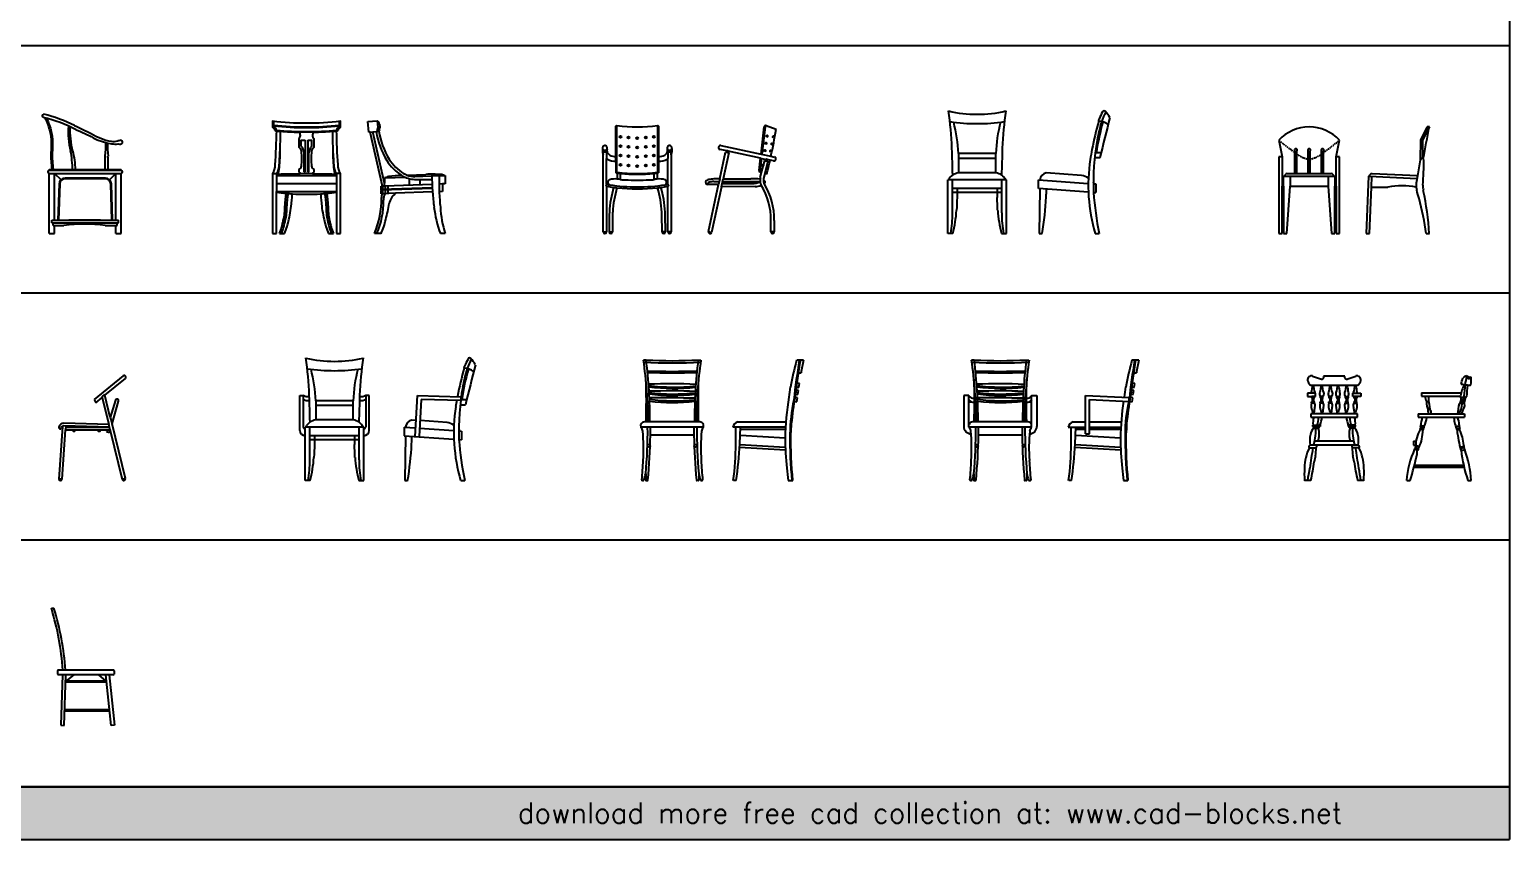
# Model space of a CAD drawing. Header units: millimetres. Extents: x -5421 to 13641, y 22290 to 34305.
# Drawn here: x 2537 to 13641, y 22290 to 28367 of the extents above; entities that cross this region are included whole.
import ezdxf

# ---------------------------------------------------------------- set-up
doc = ezdxf.new("R2010")
doc.units = ezdxf.units.MM
doc.linetypes.add('DASHED', pattern=[0.75, 0.5, -0.25])
doc.layers.add('www.cad-blocks.net', color=7, linetype='Continuous')
doc.styles.get("Standard").update_dxf_attribs({"font": 'arial.ttf'})

# ---------------------------------------------------------------- blocks, each defined once
blk = doc.blocks.new('A$C212A4124')
for p, q in [((0, 845), (0, 796)), ((10, 798), (0, 796)), ((8, 809), (8, 814)), ((10, 814), (10, 835)), ((10, 798), (10, 809)), ((500, 835), (500, 814)), ((500, 809), (500, 798)), ((500, 798), (510, 796)), ((502, 814), (502, 809)), ((510, 796), (510, 845)), ((30, 776), (20, 772)), ((198, 712), (198, 647)), ((216, 656), (216, 703)), ((245, 700), (245, 464)), ((265, 700), (265, 464)), ((294, 656), (294, 703)), ((312, 647), (312, 712)), ((480, 776), (490, 772)), ((237, 464), (237, 605)), ((273, 464), (273, 605)), ((0, 450), (0, 0)), ((0, 450), (30, 450)), ((30, 450), (30, 315)), ((198, 481), (198, 464)), ((245, 464), (237, 464)), ((265, 464), (273, 464)), ((312, 464), (312, 481)), ((510, 450), (480, 450)), ((480, 450), (480, 315)), ((510, 0), (510, 450)), ((30, 435), (480, 435)), ((30, 375), (480, 375)), ((30, 310), (30, 315)), ((30, 315), (480, 315)), ((30, 0), (30, 310)), ((480, 315), (480, 310)), ((480, 310), (480, 0)), ((0, 0), (30, 0)), ((53, 0), (91, 0)), ((419, 0), (457, 0)), ((480, 0), (510, 0))]:
    blk.add_line(p, q)
for centre, radius, start, end in [((241, 2773), 1943, 262.8648, 270.4023), ((0, 835), 10, 0, 90), ((-7, 770), 26.7, 5.1164, 75.0467), ((241, 2773), 1973, 263.2078, 263.2663), ((241, 2773), 1978, 263.2251, 263.2834), ((241, 2773), 1973, 263.2663, 270.4023), ((241, 2773), 1978, 263.2834, 270.4023), ((3, 772), 27.6, 9.1598, 74.5097), ((269, 2773), 1943, 269.5977, 277.1352), ((269, 2773), 1973, 269.5977, 276.7339), ((269, 2773), 1978, 269.5977, 276.7167), ((507, 772), 27.6, 105.4903, 170.8402), ((517, 770), 26.7, 104.9533, 174.8836), ((510, 835), 10, 90, 180), ((269, 2773), 1973, 276.7337, 276.7922), ((269, 2773), 1978, 276.7166, 276.7749), ((241, 2773), 2013, 263.6797, 264.0111), ((-4947, 854), 4979, 356.1023, 359.044), ((241, 2773), 2008, 263.9549, 270.4023), ((241, 2773), 2013, 264.0111, 264.8676), ((-4917, 854), 4979, 357.5564, 359.0104), ((241, 2773), 2013, 264.8676, 268.7761), ((241, 2773), 2010, 268.6459, 270.4023), ((178, 736), 31.4, 50.4444, 60.4388), ((178, 736), 31.4, 309.0099, 50.4444), ((251, 928), 228, 261.1636, 268.3827), ((269, 2773), 2008, 269.5977, 276.0451), ((269, 2773), 2010, 269.5977, 271.3541), ((259, 928), 228, 271.6173, 278.8364), ((332, 736), 31.4, 129.5556, 230.9901), ((269, 2773), 2013, 271.2239, 275.1324), ((332, 736), 31.4, 119.5612, 129.5556), ((269, 2773), 2013, 275.1324, 275.9889), ((5427, 854), 4979, 180.9896, 182.4436), ((269, 2773), 2013, 275.9889, 276.3203), ((5457, 854), 4979, 180.956, 183.8977), ((-4917, 854), 4979, 356.1023, 357.5564), ((-1697, 640), 1755, 355.2643, 0.043), ((173, 611), 44, 7.153, 55.7598), ((149, 599), 87.8, 4.1732, 40.6068), ((-245, 561), 465, 353.1176, 6.8824), ((361, 599), 87.8, 139.3932, 175.8268), ((755, 561), 465, 173.1176, 186.8824), ((337, 611), 44, 124.2402, 172.847), ((5427, 854), 4979, 182.4436, 183.8977), ((2207, 640), 1755, 179.957, 184.7357), ((-102, 518), 123, 326.4184, 358.8587), ((-72, 518), 123, 326.4184, 358.8587), ((-91, 505), 143, 332.22, 356.009), ((67, 359), 86.1, 97.9207, 111.8569), ((93, 181), 266, 89.598, 98.1925), ((21, 8490), 8043, 270.5274, 271.3358), ((189, 508), 27.7, 288.3297, 354.6815), ((-114, 238), 386, 33.1237, 35.9243), ((255, -432), 882, 86.9994, 93.0006), ((321, 508), 27.7, 185.3185, 251.6703), ((624, 238), 386, 144.0757, 146.8763), ((489, 8490), 8043, 268.6642, 269.4726), ((417, 181), 266, 81.8075, 90.402), ((443, 359), 86.1, 68.1431, 82.0793), ((601, 505), 143, 183.991, 207.78), ((582, 518), 123, 181.1413, 213.5816), ((612, 518), 123, 181.1413, 213.5816), ((67, 359), 86.1, 111.8569, 115.7564), ((443, 359), 86.1, 64.2436, 68.1431), ((443, 359), 86.1, 64.2436, 68.1431), ((250, 1909), 1614, 262.1773, 264.7311), ((551, 211), 458, 168.5395, 180.4541), ((250, 1909), 1614, 264.7311, 266.4309), ((566, 211), 458, 168.7042, 180.4541), ((-517, 273), 661, 345.4173, 357.0722), ((-6185, 888), 6362, 354.1514, 354.6832), ((250, 1909), 1614, 266.4309, 270.1892), ((260, 1909), 1614, 269.8108, 273.5691), ((257, 1951), 1656, 273.5907, 275.2473), ((6695, 888), 6362, 185.3168, 185.8486), ((1027, 273), 661, 182.9278, 194.5827), ((-56, 211), 458, 359.5459, 11.2958), ((260, 1909), 1614, 275.2689, 277.8227), ((-41, 211), 458, 359.5459, 11.4605), ((-270, 191), 363, 345.3615, 2.5174), ((-255, 191), 363, 345.3615, 2.5174), ((765, 191), 363, 177.4826, 194.6385), ((780, 191), 363, 177.4826, 194.6385), ((-360, 172), 447, 337.4153, 350.6996), ((-345, 172), 447, 337.4153, 350.6996), ((-609, 270), 750, 338.9137, 347.4307), ((1119, 270), 750, 192.5693, 201.0863), ((855, 172), 447, 189.3004, 202.5847), ((870, 172), 447, 189.3004, 202.5847)]:
    blk.add_arc(centre, radius, start, end)
blk = doc.blocks.new('A$C636D47A6')
for p, q in [((0, 840), (70, 845)), ((7, 760), (0, 840)), ((70, 845), (74, 796)), ((89, 798), (74, 796)), ((87, 820), (89, 798)), ((17, 761), (7, 760)), ((17, 761), (37, 763)), ((109, 355), (17, 761)), ((37, 763), (61, 765)), ((125, 377), (37, 763)), ((61, 765), (71, 766)), ((81, 768), (71, 766)), ((85, 770), (81, 768)), ((293, 439), (434, 444)), ((100, 329), (100, 355)), ((100, 355), (109, 355)), ((483, 344), (103, 330)), ((483, 339), (103, 325)), ((109, 355), (125, 355)), ((110, 355), (110, 330)), ((132, 418), (125, 418)), ((125, 418), (125, 377)), ((125, 355), (125, 377)), ((482, 369), (125, 355)), ((130, 356), (130, 331)), ((132, 418), (278, 423)), ((150, 356), (150, 331)), ((310, 413), (310, 363)), ((351, 406), (480, 406)), ((535, 433), (352, 426)), ((390, 406), (390, 366)), ((560, 372), (533, 371)), ((535, 433), (572, 435)), ((580, 373), (560, 372)), ((560, 372), (560, 315)), ((572, 435), (580, 435)), ((580, 435), (580, 373)), ((103, 330), (100, 329)), ((100, 324), (103, 325)), ((100, 297), (100, 324)), ((107, 298), (100, 297)), ((103, 325), (103, 330)), ((208, 302), (107, 298)), ((110, 325), (110, 298)), ((130, 326), (130, 298)), ((150, 326), (150, 299)), ((485, 312), (208, 302)), ((560, 315), (535, 314)), ((97, 0), (50, 0)), ((580, 0), (545, 0))]:
    blk.add_line(p, q)
for centre, radius, start, end in [((100, 778), 31.2, 145.3858, 203.0434), ((57, 818), 29.9, 3.3008, 65.0975), ((115, 781), 31.2, 145.3858, 200.7571), ((701, 877), 649, 189.9147, 210.4083), ((701, 877), 629, 189.905, 210.3672), ((456, 752), 355, 213.0479, 238.0265), ((456, 752), 375, 212.9761, 237.0548), ((364, 627), 201, 241.2096, 249.203), ((478, -831), 1276, 86.8484, 91.971), ((162, 383), 45.6, 97.4536, 130.1321), ((323, -837), 1276, 93.223, 97.5516), ((456, 752), 375, 237.0548, 238.1105), ((364, 627), 221, 241.0643, 266.4701), ((364, 627), 201, 249.203, 266.4701), ((2813, 479), 2334, 181.1814, 184.1063), ((2133, 374), 1599, 177.8642, 182.1374), ((545, 398), 45.6, 54.2679, 86.9464), ((-611, 268), 713, 337.8761, 0.201), ((-520, 248), 638, 337.1222, 0.2687), ((156, 275), 53.8, 155.1909, 184.3925), ((194, 260), 76.5, 150.8351, 187.0631), ((-1017, 429), 1195, 344.2984, 350.155), ((281, 203), 123, 126.5282, 169.8779), ((2813, 479), 2334, 184.1063, 186.9131), ((2133, 374), 1599, 182.1374, 186.3279), ((1362, 305), 873, 187.0297, 200.4676), ((1355, 245), 813, 183.3491, 197.5256), ((-296, 195), 439, 333.6063, 348.1884)]:
    blk.add_arc(centre, radius, start, end)
blk = doc.blocks.new('A$C26BA1958')
for p, q in [((102, 806), (109, 810)), ((102, 579), (102, 806)), ((109, 460), (109, 810)), ((422, 806), (414, 810)), ((414, 810), (422, 806)), ((414, 810), (414, 460)), ((422, 806), (422, 579)), ((7, 591), (7, 609)), ((7, 12), (7, 591)), ((14, 612), (14, 620)), ((24, 620), (24, 612)), ((32, 609), (32, 563)), ((32, 370), (32, 563)), ((102, 544), (102, 579)), ((422, 579), (422, 544)), ((492, 609), (492, 563)), ((492, 370), (492, 563)), ((499, 620), (499, 612)), ((509, 612), (509, 620)), ((517, 591), (517, 609)), ((517, 591), (517, 12)), ((102, 544), (102, 456)), ((109, 460), (102, 456)), ((112, 455), (112, 409)), ((137, 405), (137, 452)), ((387, 452), (387, 405)), ((412, 455), (412, 409)), ((414, 460), (422, 456)), ((414, 460), (422, 456)), ((422, 544), (422, 456)), ((32, 355), (32, 12)), ((492, 12), (492, 355)), ((7, 12), (32, 12)), ((50, 12), (75, 12)), ((473, 12), (448, 12)), ((517, 12), (492, 12))]:
    blk.add_line(p, q)
for centre in [(137, 725), (197, 720), (262, 715), (327, 720), (327, 720), (387, 725), (387, 725), (137, 655), (137, 585), (197, 650), (197, 580), (262, 645), (262, 575), (327, 650), (327, 650), (327, 580), (327, 580), (387, 655), (387, 655), (387, 585), (387, 585), (137, 515), (197, 510), (262, 505), (327, 510), (327, 510), (387, 515), (387, 515)]:
    blk.add_circle(centre, 7.5)
for centre, radius, start, end in [((262, 1968), 1168, 262.4965, 277.5035), ((86, 624), 85.8, 167.6875, 199.3153), ((19, 643), 17.5, 336.8815, 180), ((19, 644), 17.5, 214.9626, 300.8136), ((78, 629), 80.6, 204.4544, 207.9075), ((19, 584), 27.6, 100.4219, 116.8873), ((19, 613), 8.54, 54.1419, 125.8581), ((19, 584), 27.6, 79.5781, 100.4219), ((19, 584), 27.6, 63.1127, 79.5781), ((78, 629), 80.6, 234.9919, 240.8132), ((98, 626), 63.3, 171.6169, 196.044), ((78, 629), 45.6, 206.4057, 241.0358), ((95, 657), 113, 240.2021, 273.4028), ((95, 657), 78.4, 240.0624, 274.9152), ((429, 657), 78.4, 265.0848, 299.9376), ((429, 657), 113, 266.5972, 299.7979), ((446, 629), 45.6, 298.9642, 333.5943), ((446, 629), 80.6, 299.1868, 305.0081), ((426, 626), 63.3, 343.956, 8.3831), ((504, 643), 17.5, 0, 203.1185), ((504, 584), 27.6, 100.4219, 116.8873), ((504, 644), 17.5, 239.1864, 325.0374), ((504, 613), 8.54, 54.1419, 125.8581), ((504, 584), 27.6, 79.5781, 100.4219), ((504, 584), 27.6, 63.1127, 79.5781), ((446, 629), 80.6, 332.0925, 335.5456), ((438, 624), 85.8, 340.6847, 12.3125), ((262, 1613), 1168, 262.1289, 262.6237), ((262, 1618), 1168, 262.4965, 277.5035), ((262, 1613), 1168, 262.6237, 263.8583), ((262, 1613), 1168, 263.8583, 276.1417), ((262, 1613), 1168, 276.1417, 277.3763), ((262, 1613), 1168, 277.3763, 277.8711), ((34, 362), 7.85, 104.0494, 255.9506), ((262, 1681), 1331, 260.051, 260.9636), ((262, 1681), 1346, 260.163, 262.4123), ((62, 386), 20.3, 113.4621, 187.499), ((60, 383), 18.2, 180.465, 246.384), ((262, 1681), 1331, 260.9636, 279.0364), ((841, 123), 789, 163.5058, 177.2041), ((96, 255), 155, 84.0248, 105.5989), ((841, 123), 764, 163.1938, 177.1903), ((262, 1681), 1346, 262.4123, 263.4914), ((262, 1681), 1346, 263.4914, 276.5086), ((96, 255), 155, 76.158, 84.0248), ((176, 707), 305, 261.9068, 262.6678), ((176, 707), 305, 262.6678, 269.4835), ((800, 16810), 16419, 267.8099, 268.1202), ((-277, 16810), 16419, 271.8798, 272.1901), ((348, 707), 305, 270.5165, 277.3322), ((444, 142), 269, 96.862, 102.2546), ((428, 255), 155, 74.4011, 95.9752), ((262, 1681), 1346, 276.5086, 277.5877), ((-317, 123), 764, 2.8097, 16.8062), ((262, 1681), 1346, 277.5877, 279.837), ((-317, 123), 789, 2.7959, 16.4942), ((462, 386), 20.3, 352.501, 66.5379), ((464, 383), 18.2, 293.616, 359.535), ((262, 1681), 1331, 279.0364, 279.949), ((490, 362), 7.85, 284.0494, 75.9506), ((4137, 22), 4087, 178.0525, 180.1443), ((4137, 22), 4062, 178.0551, 180.1452), ((-3614, 22), 4062, 359.8548, 1.9449), ((-3614, 22), 4087, 359.8557, 1.9475), ((19, 13), 12.5, 182.3141, 357.6859), ((63, 13), 12.5, 182.3143, 357.6857), ((461, 13), 12.5, 182.3047, 357.6891), ((504, 13), 12.5, 182.3141, 357.6859)]:
    blk.add_arc(centre, radius, start, end)
blk = doc.blocks.new('A$C225E6928')
for p, q in [((417, 596), (441, 801)), ((447, 800), (423, 595)), ((454, 810), (530, 783)), ((107, 411), (151, 612)), ((160, 620), (109, 631)), ((115, 660), (417, 596)), ((175, 607), (133, 410)), ((151, 612), (158, 610)), ((158, 610), (160, 620)), ((158, 610), (168, 608)), ((170, 618), (168, 608)), ((168, 608), (175, 607)), ((413, 566), (170, 618)), ((402, 473), (413, 566)), ((419, 565), (408, 472)), ((413, 566), (453, 557)), ((417, 596), (491, 580)), ((451, 547), (453, 557)), ((463, 555), (461, 545)), ((484, 551), (463, 555)), ((491, 580), (517, 574)), ((421, 458), (409, 462)), ((411, 420), (421, 458)), ((421, 458), (444, 549)), ((445, 451), (435, 414)), ((444, 549), (451, 547)), ((468, 543), (445, 451)), ((460, 447), (445, 451)), ((451, 547), (461, 545)), ((461, 545), (468, 543)), ((511, 545), (484, 551)), ((98, 367), (17, 367)), ((22, 16), (98, 367)), ((120, 351), (45, 8)), ((62, 390), (103, 390)), ((107, 411), (98, 367)), ((120, 351), (133, 410)), ((374, 353), (120, 351)), ((125, 375), (351, 375)), ((128, 390), (409, 390)), ((245, 410), (339, 410)), ((22, 16), (45, 8)), ((490, 12), (490, 98)), ((515, 12), (490, 12)), ((515, 98), (515, 12))]:
    blk.add_line(p, q)
for centre, radius, start, end in [((451, 800), 10, 73.0179, 173.2034), ((456, 799), 9.25, 69.1079, 170.7902), ((-4298, 1613), 4899, 347.8222, 350.2409), ((112, 645), 15, 77.9817, 257.9817), ((164, 613), 7.94, 38.9632, 117.0002), ((457, 550), 7.94, 38.9632, 117.0002), ((514, 560), 15, 257.9817, 77.9817), ((412, 472), 10, 173.2679, 252.8157), ((418, 470), 10.2, 168.044, 250.9431), ((-4298, 1613), 4899, 346.2183, 347.4713), ((18, 385), 17.7, 140.2257, 269.2044), ((44, 336), 71.7, 99.9034, 123.9338), ((33, 371), 15.8, 94.2073, 195.7328), ((64, 231), 159, 90.7782, 101.8889), ((71, 194), 216, 89.2465, 100.5906), ((-16, -16331), 16742, 89.5779, 89.6898), ((214, 8053), 7643, 269.3903, 270.2353), ((361, -78), 489, 84.2802, 92.4724), ((336, 583), 209, 274.0102, 290.6791), ((359, 512), 160, 275.2407, 291.5931), ((489, 400), 80, 165.8269, 174.3269), ((489, 400), 80, 174.3269, 207.3159), ((-13, 103), 504, 359.4563, 31.1706), ((489, 400), 55, 165.8269, 177.2477), ((411, 354), 53.4, 52.4933, 64.8193), ((489, 400), 55, 177.2477, 207.9759), ((433, 387), 14.3, 298.436, 44.2574), ((-12, 103), 528, 359.4508, 30.9725), ((34, 13), 12.6, 163.4615, 337.9763), ((503, 13), 12.5, 182.3141, 357.6859)]:
    blk.add_arc(centre, radius, start, end)
for centre, major_axis, ratio in [((454, 677), (-1.04, -7.43), 0.5), ((462, 731), (-1.04, -7.43), 0.5), ((497, 672), (-1.43, -7.36), 0.366667), ((508, 726), (-1.43, -7.36), 0.366667), ((446, 622), (-1.04, -7.43), 0.5), ((487, 618), (-1.43, -7.36), 0.366667), ((431, 513), (-1.04, -7.43), 0.5), ((466, 510), (-1.43, -7.36), 0.366667)]:
    blk.add_ellipse(centre, major_axis=major_axis, ratio=ratio)
blk = doc.blocks.new('A$C526F290F')
at = {"ltscale": 40}
for p, q in [((422, 570), (461, 570)), ((426, 608), (470, 608)), ((323, 437), (57, 455)), ((0, 337), (0, 402)), ((0, 402), (373, 376)), ((374, 311), (0, 337)), ((10, 336), (5, 0)), ((411, 374), (430, 372)), ((430, 372), (430, 307)), ((412, 308), (430, 307)), ((5, 0), (27, 0)), ((425, 0), (455, 0))]:
    blk.add_line(p, q, dxfattribs=at)
for centre, radius, start, end in [((723, 761), 286, 147.9653, 159.83), ((824, 736), 365, 151.2812, 163.1505), ((492, 908), 12.4, 38.6911, 157.1274), ((380, 791), 174, 27.2215, 45.8501), ((2759, 176), 2402, 163.842, 169.07), ((2461, 298), 2051, 164.7042, 171.3052), ((1506, 514), 1083, 162.4026, 170.0293), ((348, 865), 106, 348.8975, 357.2501), ((448, 723), 121, 52.4585, 87.9766), ((30518, -6709), 30926, 165.8144, 166.3872), ((2313, 370), 1902, 169.9498, 181.8401), ((1660, 362), 1287, 171.3422, 196.315), ((2759, 176), 2402, 169.07, 170.908), ((73, 393), 63.6, 104.5684, 172.2988), ((303, 309), 129, 56.6168, 81.2432), ((299, 293), 145, 33.5628, 39.4778), ((-2346, 397), 2406, 350.4934, 357.1174), ((-848, 338), 907, 356.091, 359.665), ((2865, 493), 2460, 184.3064, 191.566)]:
    blk.add_arc(centre, radius, start, end, dxfattribs=at)
blk = doc.blocks.new('A$C73E75ACC')
at = {"ltscale": 40}
for p, q in [((360, 600), (80, 600)), ((361, 563), (80, 563)), ((360, 455), (80, 455)), ((440, 402), (0, 402)), ((0, 0), (0, 402)), ((35, 155), (35, 402)), ((405, 337), (35, 337)), ((70, 337), (70, 270)), ((370, 337), (370, 270)), ((405, 155), (405, 402)), ((440, 0), (440, 402)), ((405, 307), (39, 307)), ((38, 0), (0, 0)), ((402, 0), (440, 0))]:
    blk.add_line(p, q, dxfattribs=at)
for centre, radius, start, end in [((220, 1832), 937, 256.735, 283.265), ((-2747, 519), 2781, 2.5038, 8.3007), ((3187, 519), 2781, 171.6993, 177.4962), ((220, 2227), 1402, 261.6094, 278.3906), ((-1014, 554), 1095, 2.409, 14.9306), ((1454, 554), 1095, 165.0694, 177.591), ((-74113, -1497), 74175, 1.49522, 1.6506), ((3872, 527), 3793, 178.9046, 181.0954), ((-3432, 527), 3793, 358.9046, 1.0954), ((74553, -1497), 74175, 178.3494, 178.50478), ((91, 360), 95.9, 96.6533, 153.8419), ((349, 360), 95.9, 26.1581, 83.3467), ((1641, 150), 1575, 175.6177, 179.1123), ((-1201, 150), 1575, 0.8877, 4.3823), ((-798, 147), 833, 349.8496, 0.562), ((-857, 231), 924, 345.5229, 356.4641), ((1297, 231), 924, 183.5359, 194.4771), ((1238, 147), 833, 179.438, 190.1504)]:
    blk.add_arc(centre, radius, start, end, dxfattribs=at)
blk = doc.blocks.new('A$C30717FAE')
for p, q in [((0, 700), (25, 575)), ((430, 575), (455, 700)), ((25, 575), (0, 575)), ((0, 575), (0, 0)), ((25, 575), (25, 355)), ((121, 450), (121, 619)), ((133, 619), (133, 450)), ((221, 450), (221, 619)), ((233, 619), (233, 450)), ((321, 450), (321, 619)), ((333, 619), (333, 450)), ((430, 355), (430, 575)), ((455, 575), (430, 575)), ((455, 0), (455, 575)), ((63, 450), (392, 450)), ((25, 355), (35, 355)), ((25, 0), (25, 355)), ((25, 355), (35, 355)), ((35, 355), (35, 430)), ((35, 430), (43, 430)), ((35, 355), (35, 0)), ((43, 430), (412, 430)), ((60, 0), (85, 355)), ((85, 430), (85, 355)), ((85, 355), (370, 355)), ((370, 430), (370, 355)), ((370, 355), (395, 0)), ((412, 430), (420, 430)), ((420, 430), (420, 355)), ((420, 355), (430, 355)), ((420, 0), (420, 355)), ((430, 355), (430, 0)), ((0, 0), (25, 0)), ((35, 0), (60, 0)), ((395, 0), (420, 0)), ((430, 0), (455, 0))]:
    blk.add_line(p, q)
for centre, radius, start, end in [((227, 491), 309, 42.5705, 137.4295), ((127, 627), 10, 306.8699, 233.1301), ((227, 627), 10, 306.8699, 233.1301), ((327, 627), 10, 306.8699, 233.1301), ((63, 430), 20, 90, 180), ((392, 430), 20, 0, 90)]:
    blk.add_arc(centre, radius, start, end)
at = {"linetype": 'DASHED', "ltscale": 20}
for centre, radius, start, end in [((2092, 3292), 3331, 231.1017, 233.7391), ((-1637, 3292), 3331, 306.2609, 308.8983), ((296, 836), 289, 235.7114, 255.0184), ((159, 836), 289, 284.9816, 304.2886)]:
    blk.add_arc(centre, radius, start, end, dxfattribs=at)
blk = doc.blocks.new('A$C400E4DBB')
for p, q in [((458, 800), (408, 704)), ((475, 800), (423, 700)), ((475, 800), (458, 800)), ((408, 704), (407, 553)), ((408, 704), (423, 700)), ((423, 700), (423, 564)), ((386, 434), (45, 449)), ((407, 553), (386, 434)), ((19, 430), (0, 0)), ((24, 430), (19, 430)), ((24, 430), (383, 414)), ((25, 0), (41, 349)), ((41, 349), (44, 429)), ((41, 349), (164, 349)), ((386, 434), (378, 390)), ((0, 0), (25, 0)), ((451, 0), (475, 0))]:
    blk.add_line(p, q)
for centre, radius, start, end in [((-40248, 8418), 41429, 349.0681, 349.4047), ((421, 550), 13.7, 50.7851, 170.1928), ((-1573, 543), 2007, 354.8858, 0.3652), ((421, 550), 13.7, 22.4743, 50.7851), ((44, 429), 20, 87.4552, 177.4552), ((268, -243), 601, 79.5096, 99.9617), ((521, 364), 145, 169.8649, 186.5015), ((521, 364), 145, 186.5015, 195.3458), ((602, 363), 176, 179.5844, 192.5731), ((-23926, -6344), 25205, 15.1952, 15.3458), ((-1506, -255), 1973, 7.4265, 15.1952), ((-1724, -141), 2203, 3.6742, 12.194)]:
    blk.add_arc(centre, radius, start, end)
blk = doc.blocks.new('A$C02957351')
for p, q in [((484, 787), (267, 608)), ((346, 641), (500, 767)), ((267, 608), (279, 585)), ((279, 585), (325, 623)), ((325, 623), (375, 420)), ((387, 473), (346, 641)), ((425, 603), (387, 473)), ((400, 425), (449, 596)), ((387, 473), (400, 425)), ((28, 407), (0, 12)), ((17, 390), (19, 396)), ((25, 12), (51, 380)), ((375, 420), (39, 430)), ((380, 400), (39, 410)), ((54, 409), (51, 380)), ((51, 380), (108, 380)), ((53, 400), (380, 400)), ((108, 380), (108, 373)), ((108, 380), (123, 380)), ((111, 370), (120, 370)), ((123, 373), (123, 380)), ((123, 380), (296, 380)), ((296, 380), (296, 373)), ((296, 380), (311, 380)), ((299, 370), (308, 370)), ((311, 373), (311, 380)), ((311, 380), (361, 380)), ((361, 380), (358, 369)), ((358, 369), (382, 362)), ((361, 380), (385, 380)), ((385, 380), (375, 420)), ((382, 362), (386, 376)), ((385, 380), (386, 376)), ((386, 376), (477, 9)), ((501, 15), (400, 425)), ((25, 12), (0, 12)), ((501, 15), (477, 9))]:
    blk.add_line(p, q)
for centre, radius, start, end in [((492, 777), 12.5, 309.5012, 129.5012), ((344, 622), 19.2, 83.2954, 175.7069), ((437, 599), 12.5, 344.032, 164.032), ((38, 390), 40, 88.3618, 162.4869), ((12, 401), 12.2, 177.1741, 294.5708), ((38, 390), 20, 119.848, 162.4869), ((38, 390), 20, 88.3618, 119.848), ((111, 373), 3, 180, 270), ((120, 373), 3, 270, 0), ((299, 373), 3, 180, 270), ((308, 373), 3, 270, 0), ((13, 13), 12.5, 182.432, 357.3942), ((489, 13), 12.5, 197.3253, 12.6281)]:
    blk.add_arc(centre, radius, start, end)
blk = doc.blocks.new('A$C6331472C')
at = {"ltscale": 40}
for p, q in [((0, 377), (0, 640)), ((0, 640), (25, 640)), ((25, 640), (25, 404)), ((400, 600), (120, 600)), ((401, 563), (120, 563)), ((520, 640), (495, 640)), ((495, 640), (495, 404)), ((520, 377), (520, 640)), ((400, 455), (120, 455)), ((480, 402), (40, 402)), ((40, 0), (40, 402)), ((75, 155), (75, 402)), ((445, 337), (75, 337)), ((110, 337), (110, 270)), ((410, 337), (410, 270)), ((445, 155), (445, 402)), ((480, 0), (480, 402)), ((445, 307), (79, 307)), ((78, 0), (40, 0)), ((442, 0), (480, 0))]:
    blk.add_line(p, q, dxfattribs=at)
for centre, radius, start, end in [((-2707, 519), 2781, 2.5038, 8.3007), ((260, 1832), 937, 256.735, 283.265), ((3227, 519), 2781, 171.6993, 177.4962), ((260, 2227), 1402, 261.6094, 278.3906), ((-974, 554), 1095, 2.409, 14.9306), ((1494, 554), 1095, 165.0694, 177.591), ((60, 706), 74.8, 241.8321, 278.6711), ((60, 677), 75.7, 242.0386, 279.0603), ((-74073, -1497), 74175, 1.49522, 1.6506), ((3912, 527), 3793, 178.9046, 181.0954), ((-3392, 527), 3793, 358.9046, 1.0954), ((74593, -1497), 74175, 178.3494, 178.50478), ((460, 706), 74.8, 261.3289, 298.1679), ((460, 677), 75.7, 260.9397, 297.9614), ((131, 360), 95.9, 96.6533, 153.8419), ((389, 360), 95.9, 26.1581, 83.3467), ((40, 377), 40, 180, 270), ((40, 404), 15, 180, 270), ((480, 404), 15, 270, 0), ((480, 377), 40, 270, 0), ((1681, 150), 1575, 175.6177, 179.1123), ((-1161, 150), 1575, 0.8877, 4.3823), ((-758, 147), 833, 349.8496, 0.562), ((-817, 231), 924, 345.5229, 356.4641), ((1337, 231), 924, 183.5359, 194.4771), ((1278, 147), 833, 179.438, 190.1504)]:
    blk.add_arc(centre, radius, start, end, dxfattribs=at)
blk = doc.blocks.new('A$C2FDD7CA9')
at = {"ltscale": 40}
for p, q in [((83, 331), (100, 640)), ((100, 640), (425, 630)), ((128, 610), (113, 330)), ((425, 601), (128, 610)), ((422, 570), (461, 570)), ((425, 630), (425, 601)), ((426, 608), (470, 608)), ((57, 455), (90, 453)), ((323, 437), (120, 451)), ((0, 402), (0, 337)), ((0, 402), (87, 396)), ((0, 337), (374, 311)), ((10, 336), (5, 0)), ((116, 394), (373, 376)), ((411, 374), (430, 372)), ((430, 372), (430, 307)), ((412, 308), (430, 307)), ((5, 0), (27, 0)), ((425, 0), (455, 0))]:
    blk.add_line(p, q, dxfattribs=at)
for centre, radius, start, end in [((723, 761), 286, 147.9653, 159.83), ((824, 736), 365, 151.2812, 163.1505), ((492, 908), 12.4, 38.6911, 157.1274), ((380, 791), 174, 27.2215, 45.8501), ((2759, 176), 2402, 163.842, 169.07), ((2461, 298), 2051, 164.7042, 171.3052), ((1506, 514), 1083, 162.4026, 170.0293), ((348, 865), 106, 348.8975, 357.2501), ((448, 723), 121, 52.4585, 87.9766), ((30518, -6709), 30926, 165.8144, 166.3872), ((2313, 370), 1902, 169.9498, 181.8401), ((1660, 362), 1287, 171.3422, 196.315), ((2759, 176), 2402, 169.7851, 170.908), ((73, 393), 63.6, 104.5684, 172.2988), ((303, 309), 129, 56.6168, 81.2432), ((299, 293), 145, 33.5628, 39.4778), ((-2346, 397), 2406, 350.4934, 357.1174), ((-848, 338), 907, 356.091, 359.665), ((2865, 493), 2460, 184.3064, 191.566)]:
    blk.add_arc(centre, radius, start, end, dxfattribs=at)
blk = doc.blocks.new('A$C080B12B4')
at = {"ltscale": 40}
for p, q in [((40, 905), (20, 905)), ((430, 905), (450, 905)), ((1, 399), (0, 422)), ((470, 401), (0, 401)), ((443, 441), (27, 441)), ((397, 340), (73, 340)), ((470, 401), (470, 422)), ((36, 52), (36, 5)), ((434, 52), (434, 5)), ((18, 0), (12, 0)), ((41, 0), (49, 0)), ((429, 0), (421, 0)), ((452, 0), (458, 0))]:
    blk.add_line(p, q, dxfattribs=at)
for centre in [(60, 260), (410, 260)]:
    blk.add_circle(centre, 10.1, dxfattribs=at)
for centre, radius, start, end in [((-3650, 395), 3705, 0.7056, 7.9133), ((235, 4688), 3805, 266.7939, 273.2061), ((235, 4705), 3805, 267.0624, 272.9376), ((-3707, 446), 3775, 359.9164, 6.9835), ((4177, 446), 3775, 173.0165, 180.0836), ((4120, 395), 3705, 172.0867, 179.2944), ((235, 4625), 3805, 267.1978, 272.8022), ((235, 4625), 3817, 267.2246, 272.7754), ((-4944, 586), 4985, 358.3257, 2.0257), ((223, -2563), 3290, 86.7076, 92.8801), ((240, 2232), 1530, 263.1989, 276.4444), ((245, 2094), 1402, 262.3916, 276.7884), ((216, -4592), 5265, 87.9031, 91.684), ((5414, 586), 4985, 177.9743, 181.6743), ((240, 2180), 1530, 263.326, 276.318), ((245, 2041), 1402, 262.525, 276.6568), ((70, -22929), 23550, 89.1829, 90.015), ((251, 2163), 1564, 263.1378, 275.6556), ((235, 2044), 1458, 263.3164, 276.7102), ((28, 411), 29.5, 88.6623, 159.0224), ((5, 402), 5, 180, 210.0015), ((-45, 359), 60.9, 11.0722, 41.7414), ((-1535, 244), 1555, 356.6078, 4.6865), ((10, 370), 5, 4.6865, 15.16), ((10, 370), 5, 4.6865, 15.16), ((-3438, 368), 3489, 354.8038, 0.5293), ((-5573, 487), 5647, 355.0953, 358.5043), ((-3417, 372), 3489, 359.4699, 0.4641), ((3887, 372), 3489, 179.5359, 180.5301), ((6043, 487), 5647, 181.4951, 184.9041), ((3909, 372), 3489, 179.5359, 185.2612), ((442, 411), 29.5, 20.9776, 91.3377), ((2005, 244), 1555, 175.3135, 183.3922), ((518, 358), 64.6, 138.4098, 168.4805), ((-2212, 238), 2231, 354.0199, 357.7788), ((2682, 238), 2231, 182.2198, 185.9787), ((12, 5), 5, 173.8655, 270), ((18, 5), 5, 270, 341.7462), ((-536, 188), 588, 341.7462, 346.6988), ((41, 5), 5, 180, 270), ((49, 5), 5, 270, 355.0279), ((421, 5), 5, 184.9721, 270), ((429, 5), 5, 270, 0), ((1005, 183), 586, 192.8611, 197.8241), ((452, 5), 5, 198.2538, 270), ((458, 5), 5, 270, 6.1345)]:
    blk.add_arc(centre, radius, start, end, dxfattribs=at)
blk = doc.blocks.new('A$C48A07B18')
at = {"ltscale": 40}
for p, q in [((530, 905), (479, 905)), ((530, 902), (530, 905)), ((491, 808), (512, 808)), ((493, 676), (473, 679)), ((476, 703), (496, 700)), ((500, 729), (480, 732)), ((488, 646), (493, 676)), ((496, 700), (500, 729)), ((461, 594), (481, 591)), ((485, 621), (465, 624)), ((469, 649), (488, 646)), ((481, 591), (485, 621)), ((159, 401), (0, 401)), ((22, 275), (22, 401)), ((37, 441), (159, 441)), ((53, 275), (57, 401)), ((55, 340), (57, 340)), ((56, 386), (159, 386)), ((57, 340), (392, 320)), ((159, 441), (398, 441)), ((396, 401), (159, 401)), ((159, 386), (395, 386)), ((51, 250), (394, 230)), ((53, 270), (393, 250)), ((24, 0), (4, 0)), ((414, 0), (449, 0))]:
    blk.add_line(p, q, dxfattribs=at)
for centre, radius, start, end in [((2693, 301), 2295, 164.7511, 169.9281), ((7915, -262), 7508, 171.0591, 173.3661), ((8944, -453), 8546, 170.8598, 172.7094), ((5551, -125), 5125, 168.439, 169.5082), ((-6841, 1832), 7362, 350.5742, 351.1769), ((2384, 288), 1992, 170.2136, 179.1215), ((2011, 300), 1584, 168.8642, 178.2105), ((3422, 128), 2998, 170.3235, 174.2977), ((50, 391), 51, 104.7432, 169.4521), ((3886, 320), 3458, 179.5216, 185.3111), ((1491, 320), 1058, 174.2738, 178.4646), ((3880, 320), 3447, 179.5241, 185.3289), ((-2141, 281), 2163, 352.5437, 359.8421), ((-2425, 398), 2481, 350.7753, 357.1702), ((2217, 303), 1824, 179.5372, 186.6008), ((5132, 510), 4745, 185.0319, 186.1692)]:
    blk.add_arc(centre, radius, start, end, dxfattribs=at)
blk = doc.blocks.new('A$C77C74AC1')
at = {"ltscale": 40}
for p, q in [((80, 905), (60, 905)), ((470, 905), (490, 905)), ((40, 640), (0, 640)), ((0, 640), (0, 407)), ((40, 402), (40, 640)), ((510, 401), (510, 640)), ((510, 640), (550, 640)), ((550, 640), (550, 407)), ((510, 401), (40, 401)), ((483, 441), (67, 441)), ((437, 340), (113, 340)), ((76, 52), (76, 5)), ((474, 52), (474, 5)), ((58, 0), (52, 0)), ((81, 0), (89, 0)), ((469, 0), (461, 0)), ((492, 0), (498, 0))]:
    blk.add_line(p, q, dxfattribs=at)
for centre in [(100, 260), (450, 260)]:
    blk.add_circle(centre, 10.1, dxfattribs=at)
for centre, radius, start, end in [((-3610, 395), 3705, 0.7056, 7.9133), ((275, 4688), 3805, 266.7939, 273.2061), ((-3667, 446), 3775, 359.9164, 6.9835), ((275, 4705), 3805, 267.0624, 272.9376), ((4217, 446), 3775, 173.0165, 180.0836), ((4160, 395), 3705, 172.0867, 179.2944), ((275, 4625), 3805, 267.1978, 272.8022), ((275, 4625), 3817, 267.2246, 272.7754), ((-4904, 586), 4985, 358.3257, 2.0257), ((263, -2563), 3290, 86.7076, 92.8801), ((280, 2232), 1530, 263.1989, 276.4444), ((285, 2094), 1402, 262.3916, 276.7884), ((256, -4592), 5265, 87.9031, 91.684), ((5454, 586), 4985, 177.9743, 181.6743), ((74, 655), 37.6, 203.7481, 278.6625), ((74, 625), 37.6, 203.7481, 278.6625), ((179, -506), 1102, 96.098, 97.228), ((280, 2180), 1530, 263.326, 276.318), ((285, 2041), 1402, 262.525, 276.6568), ((110, -22929), 23550, 89.1829, 90.015), ((291, 2163), 1564, 263.1378, 275.6556), ((275, 2044), 1458, 263.3164, 276.7102), ((476, 655), 37.6, 261.3375, 336.2519), ((476, 625), 37.6, 261.3375, 336.2519), ((371, -506), 1102, 82.772, 83.902), ((57, 407), 56.5, 180, 270), ((68, 411), 29.5, 88.6623, 159.0224), ((45, 402), 5, 180, 210.0015), ((-5, 359), 60.9, 11.0722, 41.7414), ((-1495, 244), 1555, 356.6078, 4.6865), ((50, 370), 5, 4.6865, 15.16), ((50, 370), 5, 4.6865, 15.16), ((-3398, 368), 3489, 354.8038, 0.5293), ((-5533, 487), 5647, 355.0953, 358.5043), ((-3377, 372), 3489, 359.4699, 0.4641), ((3927, 372), 3489, 179.5359, 180.5301), ((6083, 487), 5647, 181.4951, 184.9041), ((3949, 372), 3489, 179.5359, 185.2612), ((482, 411), 29.5, 20.9776, 91.3377), ((2045, 244), 1555, 175.3135, 183.3922), ((493, 407), 56.5, 270, 0), ((558, 358), 64.6, 138.4098, 168.4805), ((-2172, 238), 2231, 354.0199, 357.7788), ((2722, 238), 2231, 182.2198, 185.9787), ((52, 5), 5, 173.8655, 270), ((58, 5), 5, 270, 341.7462), ((-496, 188), 588, 341.7462, 346.6988), ((81, 5), 5, 180, 270), ((89, 5), 5, 270, 355.0279), ((461, 5), 5, 184.9721, 270), ((469, 5), 5, 270, 0), ((1045, 183), 586, 192.8611, 197.8241), ((492, 5), 5, 198.2538, 270), ((498, 5), 5, 270, 6.1345)]:
    blk.add_arc(centre, radius, start, end, dxfattribs=at)
blk = doc.blocks.new('A$C38E52F95')
at = {"ltscale": 40}
for p, q in [((530, 905), (479, 905)), ((530, 902), (530, 905)), ((491, 808), (512, 808)), ((493, 676), (473, 679)), ((476, 703), (496, 700)), ((500, 729), (480, 732)), ((488, 646), (493, 676)), ((496, 700), (500, 729)), ((129, 350), (130, 640)), ((130, 640), (457, 625)), ((159, 350), (160, 610)), ((160, 610), (457, 595)), ((457, 595), (457, 625)), ((461, 594), (481, 591)), ((485, 621), (465, 624)), ((469, 649), (488, 646)), ((481, 591), (485, 621)), ((0, 401), (129, 401)), ((22, 275), (22, 401)), ((37, 441), (129, 441)), ((53, 275), (57, 401)), ((55, 340), (57, 340)), ((56, 386), (129, 386)), ((57, 340), (392, 320)), ((129, 350), (159, 350)), ((159, 441), (398, 441)), ((159, 401), (396, 401)), ((159, 386), (395, 386)), ((51, 250), (394, 230)), ((53, 270), (393, 250)), ((24, 0), (4, 0)), ((414, 0), (449, 0))]:
    blk.add_line(p, q, dxfattribs=at)
for centre, radius, start, end in [((2693, 301), 2295, 164.7511, 169.9281), ((7915, -262), 7508, 171.0591, 173.3661), ((8944, -453), 8546, 170.8598, 172.7094), ((5551, -125), 5125, 168.439, 169.5082), ((-6841, 1832), 7362, 350.5742, 351.1769), ((2635, 275), 2243, 171.7524, 178.8966), ((1349, 369), 922, 165.8505, 181.2638), ((4851, -65), 4440, 170.969, 173.6522), ((50, 391), 51, 104.7432, 169.4521), ((3886, 320), 3458, 179.5216, 185.3111), ((103, 408), 337, 349.771, 2.9674), ((3880, 320), 3447, 179.5241, 185.3289), ((-2141, 281), 2163, 352.5437, 359.8421), ((-2425, 398), 2481, 350.7753, 357.1702), ((2217, 303), 1824, 179.5372, 186.6008), ((5132, 510), 4745, 185.0319, 186.1692)]:
    blk.add_arc(centre, radius, start, end, dxfattribs=at)
blk = doc.blocks.new('A$C19172FE1')
at = {"ltscale": 40}
for p, q in [((303, 785), (143, 785)), ((399, 715), (47, 715)), ((23, 656), (23, 631)), ((83, 656), (23, 656)), ((23, 631), (83, 631)), ((59, 619), (59, 595)), ((68, 619), (68, 595)), ((83, 631), (83, 656)), ((124, 619), (124, 595)), ((133, 619), (133, 595)), ((190, 619), (190, 595)), ((198, 619), (198, 595)), ((248, 619), (248, 595)), ((257, 619), (257, 595)), ((313, 619), (313, 595)), ((322, 619), (322, 595)), ((363, 631), (363, 656)), ((363, 656), (423, 656)), ((423, 631), (363, 631)), ((378, 619), (378, 595)), ((387, 619), (387, 595)), ((423, 656), (423, 631)), ((398, 500), (48, 500)), ((48, 500), (48, 475)), ((48, 475), (398, 475)), ((398, 475), (398, 500)), ((68, 393), (105, 393)), ((378, 393), (341, 393)), ((37, 246), (88, 246)), ((407, 265), (40, 265)), ((370, 295), (76, 295)), ((409, 246), (358, 246)), ((48, 0), (1, 0)), ((445, 0), (398, 0))]:
    blk.add_line(p, q, dxfattribs=at)
for p, q in [((54, 628), (54, 622)), ((54, 585), (54, 592)), ((71, 631), (57, 631)), ((57, 619), (71, 619)), ((57, 595), (71, 595)), ((71, 582), (57, 582)), ((74, 622), (74, 628)), ((74, 592), (74, 585)), ((119, 628), (119, 622)), ((119, 585), (119, 592)), ((136, 631), (122, 631)), ((122, 619), (136, 619)), ((122, 595), (136, 595)), ((136, 582), (122, 582)), ((139, 622), (139, 628)), ((139, 592), (139, 585)), ((184, 628), (184, 622)), ((184, 585), (184, 592)), ((201, 631), (187, 631)), ((187, 619), (201, 619)), ((187, 595), (201, 595)), ((201, 582), (187, 582)), ((204, 622), (204, 628)), ((204, 592), (204, 585)), ((242, 622), (242, 628)), ((242, 592), (242, 585)), ((245, 631), (260, 631)), ((260, 619), (245, 619)), ((259, 595), (245, 595)), ((245, 582), (259, 582)), ((262, 585), (262, 592)), ((263, 628), (263, 622)), ((307, 622), (307, 628)), ((307, 592), (307, 585)), ((310, 631), (325, 631)), ((325, 619), (310, 619)), ((324, 595), (310, 595)), ((310, 582), (324, 582)), ((327, 585), (327, 592)), ((328, 628), (328, 622)), ((372, 622), (372, 628)), ((372, 592), (372, 585)), ((375, 631), (390, 631)), ((390, 619), (375, 619)), ((389, 595), (375, 595)), ((375, 582), (389, 582)), ((392, 585), (392, 592)), ((393, 628), (393, 622)), ((63, 416), (119, 416)), ((63, 405), (63, 416)), ((119, 405), (63, 405)), ((119, 416), (119, 405)), ((383, 416), (327, 416)), ((327, 416), (327, 405)), ((327, 405), (383, 405)), ((383, 405), (383, 416))]:
    blk.add_line(p, q)
for centre, radius, start, end in [((53, 756), 30.1, 76.3428, 187.0751), ((632, 2349), 1666, 249.9035, 252.1538), ((130, 777), 15.7, 240.9653, 28.8583), ((317, 777), 15.7, 151.1417, 299.0347), ((-186, 2349), 1666, 287.8462, 290.0965), ((393, 756), 30.1, 352.9249, 103.6572), ((142, 798), 128, 201.1207, 219.4675), ((48, 720), 5.07, 219.83, 269.6375), ((362, 626), 314, 163.6138, 173.5635), ((-689, 492), 787, 12.4158, 16.4343), ((427, 626), 314, 163.6138, 173.5635), ((-624, 492), 787, 12.4158, 16.4343), ((492, 626), 314, 163.6138, 173.5635), ((-559, 492), 787, 12.4158, 16.4343), ((1005, 492), 787, 163.5657, 167.5842), ((-46, 626), 314, 6.4365, 16.3862), ((1070, 492), 787, 163.5657, 167.5842), ((19, 626), 314, 6.4365, 16.3862), ((1135, 492), 787, 163.5657, 167.5842), ((84, 626), 314, 6.4365, 16.3862), ((399, 720), 5.07, 270.3625, 320.17), ((304, 798), 128, 320.5325, 338.8793), ((76, 651), 28.3, 157.8087, 168.7533), ((106, 561), 56.3, 156.4143, 201.4806), ((76, 651), 28.3, 223.5523, 224.0069), ((54, 565), 27.3, 331.1899, 44.0785), ((59, 651), 22.8, 13.0793, 26.9232), ((141, 651), 28.3, 157.8087, 224.0069), ((171, 561), 56.3, 156.4143, 201.4806), ((124, 651), 22.8, 299.5561, 26.9232), ((119, 565), 27.3, 331.1899, 44.0785), ((206, 651), 28.3, 157.8087, 224.0069), ((236, 561), 56.3, 156.4143, 201.4806), ((189, 651), 22.8, 299.5561, 26.9232), ((184, 565), 27.3, 331.1899, 44.0785), ((257, 651), 22.8, 153.0768, 240.4439), ((262, 565), 27.3, 135.9215, 208.8101), ((240, 651), 28.3, 315.9931, 22.1913), ((210, 561), 56.3, 338.5194, 23.5857), ((322, 651), 22.8, 153.0768, 240.4439), ((327, 565), 27.3, 135.9215, 208.8101), ((305, 651), 28.3, 315.9931, 22.1913), ((275, 561), 56.3, 338.5194, 23.5857), ((387, 651), 22.8, 153.0768, 166.9207), ((392, 565), 27.3, 135.9215, 208.8101), ((370, 651), 28.3, 315.9931, 316.4477), ((340, 561), 56.3, 338.5194, 23.5857), ((370, 651), 28.3, 11.2467, 22.1913), ((2, 509), 60.3, 351.5624, 31.1955), ((243, 431), 179, 165.652, 184.6361), ((164, 506), 93.4, 166.9686, 183.7995), ((165, 520), 92.3, 160.3272, 175.7015), ((-87, 477), 193, 341.4149, 359.2654), ((-5980, 2173), 6345, 343.9592, 344.4792), ((67, 509), 60.3, 351.5624, 31.1955), ((229, 506), 93.4, 166.9686, 183.7995), ((230, 520), 92.3, 160.3272, 175.7015), ((132, 509), 60.3, 351.5624, 31.1955), ((294, 506), 93.4, 166.9686, 183.7995), ((295, 520), 92.3, 160.3272, 175.7015), ((151, 520), 92.3, 4.2985, 19.6728), ((152, 506), 93.4, 356.2005, 13.0314), ((314, 509), 60.3, 148.8045, 188.4376), ((216, 520), 92.3, 4.2985, 19.6728), ((218, 506), 93.4, 356.2005, 13.0314), ((6426, 2173), 6345, 195.5208, 196.0408), ((379, 509), 60.3, 148.8045, 188.4376), ((533, 477), 193, 180.7346, 198.5851), ((281, 520), 92.3, 4.2985, 19.6728), ((283, 506), 93.4, 356.2005, 13.0314), ((203, 431), 179, 355.3639, 14.348), ((444, 509), 60.3, 148.8045, 188.4376), ((232, 301), 192, 166.6417, 190.7609), ((141, 330), 96.6, 139.0367, 170.7349), ((243, 431), 179, 188.1357, 192.1305), ((-275, 381), 361, 349.9585, 1.9154), ((-87, 477), 193, 333.9551, 337.9631), ((-31, 349), 142, 337.6502, 17.878), ((77, 423), 40.5, 312.9731, 334.652), ((174, 399), 59.5, 159.5705, 163.1471), ((272, 399), 59.5, 16.8529, 20.4295), ((369, 423), 40.5, 205.348, 227.0269), ((477, 349), 142, 162.122, 202.3498), ((533, 477), 193, 202.0369, 206.0449), ((721, 381), 361, 178.0846, 190.0415), ((203, 431), 179, 347.8695, 351.8643), ((305, 330), 96.6, 9.2651, 40.9633), ((214, 301), 192, 349.2391, 13.3583), ((344, 91), 344, 153.1661, 179.0784), ((43, 255), 10.8, 109.9722, 235.0498), ((14035, -1997), 14151, 170.8788, 171.5056), ((-260, 365), 343, 343.0651, 352.1331), ((-191, 245), 279, 348.0316, 0.22), ((68, 260), 24.1, 325.6529, 12.9239), ((378, 260), 24.1, 167.0761, 214.3471), ((637, 245), 279, 179.78, 191.9684), ((706, 365), 343, 187.8669, 196.9349), ((-13588, -1997), 14151, 8.4944, 9.1212), ((403, 255), 10.8, 304.9502, 70.0278), ((102, 91), 344, 0.9216, 26.8339), ((-1758, 397), 1849, 347.6036, 352.0534), ((1381, -86), 1327, 168.129, 170.1409), ((-935, -86), 1327, 9.8591, 11.871), ((2204, 397), 1849, 187.9466, 192.3964), ((1033, 59), 1034, 177.9644, 183.2972), ((2888, -440), 2899, 169.403, 171.2686), ((-2442, -440), 2899, 8.7314, 10.597), ((-587, 59), 1034, 356.7028, 2.0356)]:
    blk.add_arc(centre, radius, start, end, dxfattribs=at)
for centre, start, end in [((57, 628), 90, 180), ((57, 622), 180, 270), ((57, 592), 90, 180), ((57, 585), 180, 270), ((71, 628), 0, 90), ((71, 622), 270, 0), ((71, 592), 0, 90), ((71, 585), 270, 0), ((122, 628), 90, 180), ((122, 622), 180, 270), ((122, 592), 90, 180), ((122, 585), 180, 270), ((136, 628), 0, 90), ((136, 622), 270, 0), ((136, 592), 0, 90), ((136, 585), 270, 0), ((187, 628), 90, 180), ((187, 622), 180, 270), ((187, 592), 90, 180), ((187, 585), 180, 270), ((201, 628), 0, 90), ((201, 622), 270, 0), ((201, 592), 360, 90), ((201, 585), 270, 0), ((245, 628), 90, 180), ((245, 622), 180, 270), ((245, 592), 90, 180), ((245, 585), 180, 270), ((259, 592), 0, 90), ((259, 585), 270, 0), ((260, 628), 0, 90), ((260, 622), 270, 0), ((310, 628), 90, 180), ((310, 622), 180, 270), ((310, 592), 90, 180), ((310, 585), 180, 270), ((324, 592), 0, 90), ((324, 585), 270, 0), ((325, 628), 0, 90), ((325, 622), 270, 0), ((375, 628), 90, 180), ((375, 622), 180, 270), ((375, 592), 90, 180), ((375, 585), 180, 270), ((389, 592), 0, 90), ((389, 585), 270, 0), ((390, 628), 0, 90), ((390, 622), 270, 0)]:
    blk.add_arc(centre, 3, start, end)
blk = doc.blocks.new('A$C0CC64A8B')
at = {"ltscale": 40}
for p, q in [((110, 660), (410, 660)), ((110, 660), (110, 635)), ((110, 635), (405, 635)), ((85, 500), (435, 500)), ((85, 500), (85, 475)), ((85, 475), (435, 475)), ((435, 500), (435, 475)), ((50, 295), (70, 295)), ((50, 295), (50, 265)), ((50, 265), (68, 265)), ((58, 115), (427, 115)), ((0, 0), (25, 0)), ((54, 100), (431, 100)), ((460, 0), (485, 0))]:
    blk.add_line(p, q, dxfattribs=at)
for centre, radius, start, end in [((457, 737), 49.1, 96.2706, 136.8221), ((-237, 889), 696, 345.8813, 351.4365), ((472, 785), 21, 177.8456, 245.7152), ((473, 810), 32.9, 227.9287, 288.2901), ((468, 781), 15.7, 253.3907, 350.0864), ((-922, 792), 1406, 356.969, 359.4483), ((735, 576), 336, 154.6057, 169.842), ((38, 843), 389, 342.0052, 349.3718), ((262, -718), 1447, 82.2586, 84.1794), ((-67, 711), 505, 351.3112, 0.8939), ((1032, 624), 582, 170.899, 179.3457), ((467, 773), 56.9, 259.5315, 284.946), ((199, 628), 60.5, 173.0431, 215.1688), ((150, 647), 52.5, 267.1372, 286.5496), ((301, 588), 152, 178.3364, 203.3086), ((-49, 607), 215, 357.3601, 7.4874), ((-36, 535), 211, 2.1074, 17.2278), ((870, 452), 492, 165.2606, 174.3776), ((256, 582), 160, 329.078, 358.0555), ((355, 614), 54.2, 316.843, 22.6963), ((410, 617), 35.6, 251.4056, 280.4895), ((416, 621), 27.5, 248.0088, 277.214), ((427, 729), 103, 258.5624, 270.8722), ((419, 623), 14.1, 221.8038, 287.274), ((920, 338), 534, 155.327, 162.3226), ((685, 533), 272, 158.0707, 170.76), ((520, 579), 87.9, 143.6404, 191.9394), ((988, 273), 895, 166.9226, 171.0871), ((-71, 502), 224, 334.9655, 353.0216), ((166, 548), 14.9, 244.5943, 304.8175), ((-12, 504), 175, 358.7781, 8.0854), ((187, 538), 13.5, 159.84, 239.4973), ((140, 509), 44.3, 348.6867, 22.9401), ((666, 501), 313, 184.8105, 203.2703), ((309, 429), 85.2, 353.659, 32.8773), ((310, 260), 242, 149.488, 181.038), ((-178, 376), 299, 335.0963, 0.5959), ((56, 402), 49.2, 337.8446, 11.3412), ((108, 368), 16.3, 40.4469, 116.0352), ((96, 250), 161, 77.1931, 87.113), ((110, 354), 43.2, 63.3565, 96.8699), ((192, 345), 79.1, 142.8795, 154.5233), ((106, 404), 25.4, 333.6966, 7.9638), ((384, 385), 22, 59.6428, 131.3544), ((374, 462), 70.9, 269.2925, 288.1939), ((399, 340), 42.4, 91.722, 118.7645), ((1168, 456), 794, 185.6839, 196.6974), ((705, 431), 311, 182.0678, 188.8217), ((33, 223), 398, 6.0083, 23.6678), ((660, -42), 662, 155.0384, 176.3709), ((65, 241), 5.67, 116.666, 243.334), ((67, 243), 5.54, 30.5344, 144.0174), ((84, 287), 55.7, 247.3768, 264.5987), ((58, 253), 10.3, 330.7882, 12.2222), ((76, 231), 27.9, 49.6754, 107.5037), ((72, 216), 29.7, 60.0177, 91.1633), ((83, 237), 6.48, 229.6503, 48.2154), ((-297, 223), 376, 355.9885, 1.345), ((97, 241), 10.2, 112.5486, 173.2532), ((389, 474), 221, 272.9564, 280.0808), ((443, 178), 71.2, 101.1171, 122.1088), ((407, 309), 80.7, 270.509, 290.7134), ((1497, 357), 1097, 186.7557, 199.0024), ((467, 257), 39.4, 168.5588, 216.5187), ((-397, -64), 884, 4.1827, 19.6877), ((-2267, 718), 2402, 342.6099, 347.472)]:
    blk.add_arc(centre, radius, start, end, dxfattribs=at)
blk = doc.blocks.new('A$C554026A5')
for p, q in [((442, 480), (442, 572)), ((0, 475), (0, 480)), ((0, 480), (540, 480)), ((0, 475), (540, 475)), ((0, 450), (540, 450)), ((0, 0), (0, 450)), ((91, 399), (40, 450)), ((40, 100), (40, 450)), ((449, 399), (500, 450)), ((500, 100), (500, 450)), ((540, 475), (540, 480)), ((540, 0), (540, 450)), ((0, 0), (40, 0)), ((20, 80), (20, 100)), ((20, 100), (520, 100)), ((20, 80), (520, 80)), ((30, 60), (30, 80)), ((30, 60), (110, 60)), ((40, 0), (40, 60)), ((70, 110), (70, 100)), ((385, 100), (146, 100)), ((420, 60), (510, 60)), ((500, 0), (500, 60)), ((500, 0), (540, 0)), ((510, 60), (510, 80)), ((520, 80), (520, 100))]:
    blk.add_line(p, q)
for points in [[(190, 809, 0.061322), (-41, 894)], [(-32, 867, -0.05041), (5, 764, -0.069023), (13, 607, 0.037947), (19, 480)], [(-20, 864, -0.051311), (15, 766, -0.069151), (23, 606, 0.037843), (29, 482)], [(190, 809, -0.016112), (314, 749, 0.090906), (464, 692, 0.143537), (515, 695, 5.2383)], [(201, 778, -0.024819), (330, 718, 0.078964), (456, 675, 0.050367), (504, 671, 5.2383)], [(504, 671, -0.106396), (528, 671, 0.271918), (549, 680, 0.749268), (531, 697, -0.020645), (515, 695)], [(419, 480, -0.012443), (420, 581)], [(442, 480, 0.012443), (440, 581)], [(475, 100), (466, 371, 0.4048), (421, 415), (119, 415, 0.4048), (74, 371), (65, 100)], [(470, 100), (461, 371, 0.4048), (421, 410), (119, 410, 0.4048), (79, 371), (70, 100)]]:
    blk.add_lwpolyline(points, format="xyb")
for centre, radius, start, end in [((-41, 882), 12, 90, 255.8572), ((-280, -134), 1031, 62.2039, 76.7713), ((707, 761), 565, 175.4598, 194.6302), ((826, 787), 672, 178.788, 194.5198), ((-266, 655), 690, 353.8452, 2.3356), ((1127, 655), 690, 177.9937, 186.1548), ((-705, 459), 880, 1.2294, 10.47), ((-282, 484), 478, 359.2807, 16.422), ((3, 463), 12.8, 102.6804, 257.3196), ((537, 463), 12.8, 282.6804, 77.3196), ((265, -1100), 1170, 82.3887, 97.6113)]:
    blk.add_arc(centre, radius, start, end)
blk = doc.blocks.new('A$C3DFE51C9')
at = {"linetype": 'ByBlock'}
for p, q in [((0, 732.3), (16.1, 732.3)), ((38.3, 341), (38.3, 321.5)), ((387, 346), (43.3, 346)), ((387, 316.5), (43.3, 316.5)), ((70.4, 316.5), (58.9, 1.8)), ((78.9, 0), (90.5, 316.5)), ((92.5, 277), (142.6, 316.5)), ((342.2, 277), (297.1, 316.5)), ((373.5, 0), (340.7, 316.5)), ((360.7, 316.5), (393.6, 1.8)), ((392, 341), (392, 321.5)), ((345.4, 271.3), (88.8, 271.3)), ((344.8, 277), (89.1, 277)), ((82.6, 100.1), (363.1, 100.1)), ((58.9, 1.8), (78.9, 0)), ((82.3, 91), (364.1, 91)), ((393.6, 1.8), (373.5, 0))]:
    blk.add_line(p, q, dxfattribs=at)
for centre, radius, start, end in [((-1598.3, 237.4), 1673.1, 3.72191, 17.2055), ((-1582.2, 237.4), 1673.1, 3.72191, 17.2055), ((43.3, 341), 5, 90, 180), ((43.3, 321.5), 5, 180, 270), ((387, 341), 5, 0, 90), ((387, 321.5), 5, 270, 0)]:
    blk.add_arc(centre, radius, start, end, dxfattribs=at)
blk = doc.blocks.new('FORMAT')
at = {"layer": 'www.cad-blocks.net', "true_color": 0x546d8e}
h = blk.add_hatch(color=155, dxfattribs=at)
h.set_gradient(color1=(68, 68, 68), color2=(84, 109, 142), tint=1)
h.paths.add_polyline_path([(-3828, 22290), (13641, 22290), (13641, 22683), (-3828, 22683)])
h.paths.add_polyline_path([(6162, 22374), (13281, 22374), (13281, 22605), (6162, 22605)], flags=24)
blk.add_line((13641, 22683), (-3828, 22683))
at = {"layer": 'www.cad-blocks.net', "color": 155, "true_color": 0x546d8e}
for p, q in [((13641, 34305), (13641, 22290)), ((-3828, 28247), (13641, 28247)), ((-3828, 26392), (13641, 26392)), ((-3828, 24537), (13641, 24537)), ((13641, 22683), (-3828, 22683)), ((-3828, 22683), (13641, 22683)), ((-3828, 22290), (13641, 22290))]:
    blk.add_line(p, q, dxfattribs=at)
at = {"layer": 'www.cad-blocks.net'}
blk.add_line((-3828, 22683), (13641, 22683), dxfattribs=at)
at = {"layer": 'www.cad-blocks.net', "color": 155, "true_color": 0x546d8e, "insert": (6200, 22566), "char_height": 153.56, "attachment_point": 1}
blk.add_mtext_dynamic_manual_height_columns('{\\Fsimplex|c0;\\C7;download more free cad collection at: www.cad-blocks.net}', width=45138.16, gutter_width=12.5, heights=[0], dxfattribs=at)

msp = doc.modelspace()

# ---------------------------------------------------------------- block references
for name, p in [('A$C554026A5', (2685, 26837)), ('A$C212A4124', (4360, 26836)), ('A$C636D47A6', (5076, 26836)), ('A$C73E75ACC', (9427, 26836)), ('A$C526F290F', (10108, 26836)), ('A$C26BA1958', (6835, 26836)), ('A$C225E6928', (7609, 26836)), ('A$C30717FAE', (11911, 26836)), ('A$C400E4DBB', (12565, 26836)), ('A$C6331472C', (4565, 24982)), ('A$C2FDD7CA9', (5347, 24982)), ('A$C080B12B4', (7124, 24982)), ('A$C48A07B18', (7814, 24982)), ('A$C77C74AC1', (9546, 24982)), ('A$C38E52F95', (10330, 24982)), ('A$C02957351', (2756, 24982)), ('A$C19172FE1', (12103, 24982)), ('A$C0CC64A8B', (12870, 24982))]:
    msp.add_blockref(name, p)
at = {"xscale": 1.2, "yscale": 1.2, "zscale": 1.2}
msp.add_blockref('A$C3DFE51C9', (2701, 23145), dxfattribs=at)
at = {"layer": 'www.cad-blocks.net'}
msp.add_blockref('FORMAT', (0, 0), dxfattribs=at)

doc.saveas('drawing.dxf')
